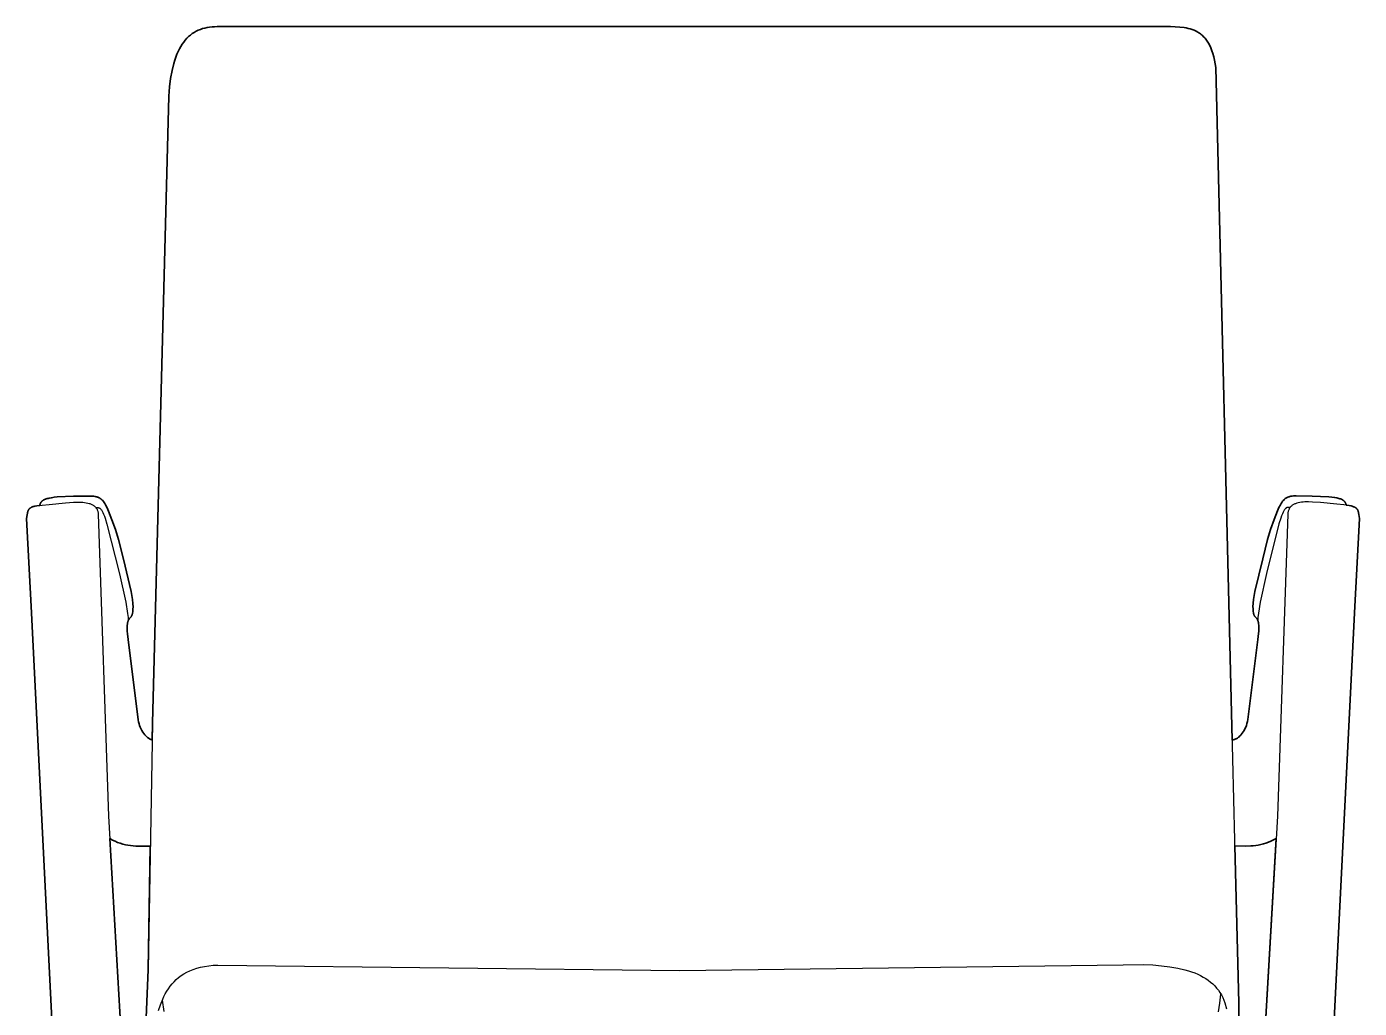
# Model space of a CAD drawing. Header units: millimetres. Extents: x 0 to 1824, y -1116 to 893.
# Drawn here: x 106 to 712, y 446 to 893 of the extents above; entities that cross this region are included whole.
import ezdxf

# ---------------------------------------------------------------- set-up
doc = ezdxf.new("R2010")
doc.units = ezdxf.units.MM
doc.layers.add('Blocks', color=7, linetype='Continuous')
doc.layers.add('Blocks$Inner', color=7, linetype='Continuous', lineweight=25, true_color=0x007f00)
doc.layers.add('Blocks$Outline', color=7, linetype='Continuous', lineweight=35, true_color=0xff3f3f)

# ---------------------------------------------------------------- blocks, each defined once
blk = doc.blocks.new('Oxford Low Office Chair Front')
at = {"layer": 'Blocks$Inner'}
for p, q in [((111.88, 674.87), (111.96, 675.15)), ((705.79, 674.96), (705.71, 675.24)), ((654.74, 568.36), (653.97, 568.19)), ((655.15, 520.01), (660.11, 519.96))]:
    blk.add_line(p, q, dxfattribs=at)
for points in [[(657.12, 418.61), (656.9, 448.67), (646.47, 873.92), (646.2, 875.67), (645.89, 877.31), (645.53, 878.84), (645.13, 880.26), (644.69, 881.58), (644.21, 882.81), (643.7, 883.94), (643.14, 884.97), (642.55, 885.92), (642.24, 886.37), (641.92, 886.79), (641.59, 887.19), (641.26, 887.58), (640.91, 887.94), (640.56, 888.29), (640.2, 888.62), (639.84, 888.93), (639.46, 889.22), (639.08, 889.5), (638.69, 889.76), (638.29, 890.01), (637.47, 890.46), (636.63, 890.85), (635.76, 891.19), (634.87, 891.47), (633.95, 891.72), (633.01, 891.92), (632.05, 892.08), (630.06, 892.32), (628.01, 892.44), (625.89, 892.5), (621.5, 892.5), (192.55, 892.5), (191.37, 892.48), (190.23, 892.4), (189.11, 892.28), (188.02, 892.1), (186.97, 891.88), (185.94, 891.59), (184.94, 891.25), (183.97, 890.86), (183.04, 890.4), (182.13, 889.89), (181.26, 889.32), (180.41, 888.68), (179.6, 887.98), (178.82, 887.21), (178.07, 886.38), (177.36, 885.48), (176.68, 884.52), (176.03, 883.48), (175.41, 882.37), (174.83, 881.19), (174.28, 879.94), (173.77, 878.61), (173.29, 877.2), (172.84, 875.72), (172.06, 872.52), (171.41, 868.99), (170.91, 865.12), (170.56, 860.9), (163.1, 575.8), (161.24, 463.91), (159.49, 423.76)], [(111.96, 675.15), (112.05, 675.41), (112.15, 675.65), (112.26, 675.88), (112.39, 676.11), (112.46, 676.21), (112.54, 676.32), (112.55, 676.34), (112.57, 676.37), (112.61, 676.42), (112.7, 676.52), (112.79, 676.62), (112.88, 676.71), (112.98, 676.81), (113.08, 676.9), (113.2, 676.99), (113.31, 677.07), (113.43, 677.16), (113.56, 677.24), (113.84, 677.39), (114.14, 677.54), (114.48, 677.68), (114.84, 677.81), (115.24, 677.94), (115.67, 678.05), (116.14, 678.16), (117.19, 678.36), (118.4, 678.53), (119.78, 678.67), (127.33, 679.01), (134.66, 679.12), (135.97, 679.05), (136.56, 678.98), (137.11, 678.88), (137.63, 678.77), (137.88, 678.7), (138.12, 678.62), (138.35, 678.54), (138.57, 678.45), (138.79, 678.35), (139, 678.24), (139.21, 678.12), (139.41, 677.99), (139.61, 677.86), (139.8, 677.71), (139.99, 677.55), (140.17, 677.39), (140.35, 677.21), (140.53, 677.02), (140.7, 676.82), (140.87, 676.61), (141.21, 676.15), (141.54, 675.64), (141.86, 675.07), (142.52, 673.78), (143.2, 672.24), (144.72, 668.36), (146.29, 663.85), (147.65, 659.31), (149.91, 650.42), (153.42, 635.64), (153.79, 633.82), (154.06, 632.01), (154.23, 630.25), (154.3, 628.6), (154.29, 627.84), (154.25, 627.13), (154.19, 626.47), (154.1, 625.87), (154.04, 625.6), (153.97, 625.34), (153.9, 625.11), (153.82, 624.89), (153.77, 624.79), (153.73, 624.7), (153.68, 624.61), (153.63, 624.52), (153.58, 624.45), (153.53, 624.37), (153.47, 624.31), (153.42, 624.25), (152.95, 623.77), (152.84, 623.64), (152.73, 623.5), (152.63, 623.36), (152.52, 623.21), (152.42, 623.05), (152.33, 622.88), (152.23, 622.7), (152.15, 622.5), (152.07, 622.29), (151.99, 622.06), (151.92, 621.81), (151.86, 621.55), (151.81, 621.27), (151.76, 620.96), (151.69, 620.29), (151.66, 619.51), (151.67, 618.63), (151.72, 617.64), (151.82, 616.51), (152.17, 613.84), (156.64, 577.41), (156.81, 576.49), (157.03, 575.61), (157.3, 574.76), (157.61, 573.96), (157.96, 573.19), (158.35, 572.46), (158.76, 571.78), (159.2, 571.15), (159.66, 570.57), (160.14, 570.05), (160.38, 569.81), (160.62, 569.59), (160.87, 569.38), (161.12, 569.18), (161.37, 569.01), (161.62, 568.85), (161.87, 568.7), (162.11, 568.57), (162.36, 568.46), (162.6, 568.37), (162.72, 568.33), (162.78, 568.31), (162.84, 568.3), (162.96, 568.27), (163.08, 568.24)], [(705.71, 675.24), (705.62, 675.5), (705.52, 675.74), (705.47, 675.86), (705.41, 675.97), (705.35, 676.09), (705.28, 676.2), (705.25, 676.25), (705.21, 676.3), (705.14, 676.41), (705.13, 676.41), (705.13, 676.42), (705.13, 676.42), (705.13, 676.42), (705.12, 676.43), (705.12, 676.43), (705.12, 676.43), (705.12, 676.44), (705.11, 676.44), (705.11, 676.44), (705.11, 676.44), (705.11, 676.45), (705.1, 676.45), (705.1, 676.45), (705.1, 676.46), (705.1, 676.46), (705.09, 676.46), (705.09, 676.47), (705.09, 676.47), (705.09, 676.47), (705.09, 676.48), (705.08, 676.48), (705.08, 676.48), (705.08, 676.49), (705.07, 676.49), (705.07, 676.49), (705.07, 676.5), (705.07, 676.5), (705.06, 676.5), (705.06, 676.51), (705.06, 676.51), (705.06, 676.51), (705.02, 676.56), (705.01, 676.57), (705.01, 676.57), (705.01, 676.57), (705, 676.57), (705, 676.58), (705, 676.58), (705, 676.58), (704.99, 676.59), (704.99, 676.59), (704.99, 676.59), (704.99, 676.6), (704.98, 676.6), (704.98, 676.6), (704.98, 676.61), (704.98, 676.61), (704.97, 676.61), (704.93, 676.66), (704.93, 676.66), (704.92, 676.67), (704.92, 676.67), (704.92, 676.67), (704.92, 676.68), (704.91, 676.68), (704.91, 676.68), (704.91, 676.69), (704.9, 676.69), (704.9, 676.69), (704.9, 676.69), (704.9, 676.7), (704.89, 676.7), (704.89, 676.7), (704.89, 676.71), (704.88, 676.71), (704.84, 676.76), (704.79, 676.81), (704.69, 676.9), (704.69, 676.9), (704.68, 676.9), (704.68, 676.91), (704.68, 676.91), (704.68, 676.91), (704.67, 676.92), (704.67, 676.92), (704.67, 676.92), (704.65, 676.93), (704.65, 676.94), (704.65, 676.94), (704.64, 676.94), (704.64, 676.94), (704.59, 676.99), (704.53, 677.03), (704.48, 677.08), (704.42, 677.12), (704.36, 677.16), (704.24, 677.25), (704.17, 677.29), (704.17, 677.29), (704.17, 677.29), (704.16, 677.3), (704.16, 677.3), (704.15, 677.3), (704.15, 677.3), (704.15, 677.31), (704.14, 677.31), (704.13, 677.32), (704.12, 677.32), (704.12, 677.32), (704.11, 677.33), (704.11, 677.33), (704.04, 677.37), (703.97, 677.41), (703.9, 677.45), (703.83, 677.49), (703.68, 677.56), (703.53, 677.63), (703.19, 677.77), (702.83, 677.91), (702.43, 678.03), (701.53, 678.25), (700.48, 678.45), (699.27, 678.62), (697.89, 678.76), (690.34, 679.1), (683.01, 679.22), (681.71, 679.14), (681.11, 679.07), (680.56, 678.98), (680.04, 678.86), (679.8, 678.79), (679.56, 678.71), (679.32, 678.63), (679.1, 678.54), (678.88, 678.44), (678.67, 678.33), (678.46, 678.21), (678.26, 678.08), (678.06, 677.95), (677.87, 677.8), (677.68, 677.65), (677.5, 677.48), (677.32, 677.3), (677.15, 677.11), (676.8, 676.7), (676.47, 676.24), (676.14, 675.73), (675.81, 675.17), (675.15, 673.87), (674.47, 672.33), (672.95, 668.45), (671.39, 663.94), (670.02, 659.4), (667.77, 650.51), (664.26, 635.74), (663.89, 633.92), (663.61, 632.1), (663.44, 630.34), (663.37, 628.7), (663.38, 627.93), (663.42, 627.22), (663.48, 626.56), (663.58, 625.96), (663.63, 625.69), (663.7, 625.44), (663.77, 625.2), (663.81, 625.09), (663.85, 624.99), (663.9, 624.88), (663.94, 624.79), (663.99, 624.7), (664.04, 624.62), (664.07, 624.58), (664.09, 624.54), (664.14, 624.47), (664.2, 624.4), (664.26, 624.34), (664.72, 623.86), (664.83, 623.73), (664.94, 623.6), (665.05, 623.45), (665.15, 623.3), (665.25, 623.14), (665.35, 622.97), (665.44, 622.79), (665.44, 622.77), (665.44, 622.77), (665.45, 622.77), (665.45, 622.77), (665.45, 622.76), (665.45, 622.76), (665.45, 622.76), (665.45, 622.75), (665.45, 622.75), (665.45, 622.75), (665.46, 622.74), (665.46, 622.74), (665.46, 622.74), (665.48, 622.69), (665.52, 622.59), (665.6, 622.38), (665.68, 622.15), (665.75, 621.9), (665.81, 621.64), (665.86, 621.36), (665.91, 621.05), (665.98, 620.38), (666.01, 619.61), (666, 618.73), (665.95, 617.73), (665.85, 616.6), (665.5, 613.93), (661.03, 577.5), (660.86, 576.59), (660.64, 575.7), (660.37, 574.86), (660.06, 574.05), (659.72, 573.28), (659.33, 572.55), (658.92, 571.88), (658.49, 571.25), (658.03, 570.67), (657.79, 570.4), (657.55, 570.15), (657.31, 569.91), (657.07, 569.68), (656.82, 569.48), (656.58, 569.28), (656.33, 569.1), (656.08, 568.94), (655.83, 568.8), (655.59, 568.67), (655.34, 568.56), (655.1, 568.47), (654.98, 568.43), (654.92, 568.41), (654.86, 568.39), (654.74, 568.36)], [(118.14, 425.75), (108.2, 625.98), (105.96, 668.85), (106.15, 670.59), (106.28, 671.31), (106.35, 671.64), (106.43, 671.95), (106.53, 672.23), (106.59, 672.37), (106.64, 672.5), (106.7, 672.63), (106.77, 672.75), (106.84, 672.87), (106.91, 672.98), (106.99, 673.09), (107.08, 673.19), (107.17, 673.3), (107.26, 673.39), (107.36, 673.49), (107.47, 673.58), (107.58, 673.66), (107.7, 673.75), (107.83, 673.82), (107.96, 673.9), (108.1, 673.98), (108.24, 674.05), (108.56, 674.18), (108.91, 674.3), (109.29, 674.41), (109.7, 674.52), (110.64, 674.71), (113.02, 675.02), (116.15, 675.29), (123.55, 676.03), (127.24, 676.3), (129, 676.35), (130.68, 676.32), (131.48, 676.26), (132.26, 676.18), (133, 676.07), (133.7, 675.93), (134.37, 675.75), (134.69, 675.64), (135, 675.53), (135.3, 675.41), (135.59, 675.28), (135.87, 675.13), (136.13, 674.98), (136.39, 674.82), (136.63, 674.64), (136.85, 674.45), (137.07, 674.25), (137.17, 674.15), (137.27, 674.04), (137.46, 673.82), (137.55, 673.7), (137.63, 673.58), (137.71, 673.46), (137.79, 673.33), (137.94, 673.07), (138.07, 672.79), (138.18, 672.5), (138.28, 672.2), (138.36, 671.88), (138.43, 671.55), (138.48, 671.2), (138.51, 670.83), (143.23, 533.55), (149.19, 428.85)], [(137.48, 673.79), (137.74, 673.83), (138, 673.87), (138, 673.87), (138.01, 673.87), (138.01, 673.87), (138.01, 673.87), (138.01, 673.87), (138.01, 673.87), (138.02, 673.87), (138.02, 673.87), (138.02, 673.87), (138.02, 673.87), (138.02, 673.87), (138.03, 673.87), (138.03, 673.87), (138.03, 673.87), (138.03, 673.87), (138.03, 673.87), (138.04, 673.87), (138.04, 673.87), (138.04, 673.87), (138.04, 673.87), (138.04, 673.87), (138.05, 673.87), (138.05, 673.87), (138.05, 673.87), (138.05, 673.87), (138.05, 673.87), (138.06, 673.87), (138.06, 673.87), (138.06, 673.87), (138.06, 673.87), (138.06, 673.87), (138.07, 673.87), (138.07, 673.87), (138.07, 673.87), (138.07, 673.87), (138.08, 673.87), (138.08, 673.87), (138.08, 673.87), (138.08, 673.87), (138.08, 673.87), (138.09, 673.87), (138.09, 673.87), (138.09, 673.87), (138.09, 673.87), (138.09, 673.87), (138.1, 673.87), (138.1, 673.87), (138.1, 673.87), (138.1, 673.87), (138.1, 673.87), (138.11, 673.87), (138.11, 673.87), (138.11, 673.88), (138.11, 673.88), (138.11, 673.88), (138.12, 673.88), (138.12, 673.88), (138.12, 673.88), (138.12, 673.88), (138.12, 673.88), (138.13, 673.88), (138.13, 673.88), (138.13, 673.88), (138.13, 673.88), (138.17, 673.88), (138.17, 673.88), (138.17, 673.88), (138.17, 673.88), (138.17, 673.88), (138.18, 673.88), (138.18, 673.88), (138.18, 673.88), (138.18, 673.88), (138.18, 673.88), (138.19, 673.88), (138.19, 673.88), (138.19, 673.88), (138.19, 673.88), (138.19, 673.88), (138.2, 673.88), (138.2, 673.88), (138.21, 673.88), (138.21, 673.88), (138.21, 673.88), (138.21, 673.88), (138.22, 673.88), (138.22, 673.88), (138.22, 673.88), (138.22, 673.88), (138.22, 673.88), (138.22, 673.88), (138.23, 673.88), (138.23, 673.88), (138.23, 673.88), (138.24, 673.88), (138.24, 673.88), (138.24, 673.88), (138.25, 673.88), (138.25, 673.88), (138.25, 673.88), (138.25, 673.88), (138.25, 673.88), (138.26, 673.88), (138.26, 673.88), (138.26, 673.88), (138.26, 673.88), (138.26, 673.88), (138.27, 673.88), (138.27, 673.88), (138.27, 673.88), (138.27, 673.88), (138.27, 673.88), (138.28, 673.88), (138.28, 673.88), (138.28, 673.88), (138.28, 673.88), (138.29, 673.88), (138.29, 673.88), (138.29, 673.88), (138.29, 673.88), (138.29, 673.88), (138.3, 673.88), (138.3, 673.88), (138.3, 673.88), (138.3, 673.88), (138.3, 673.88), (138.31, 673.88), (138.31, 673.88), (138.31, 673.88), (138.31, 673.88), (138.31, 673.88), (138.32, 673.88), (138.32, 673.88), (138.32, 673.88), (138.32, 673.88), (138.32, 673.88), (138.33, 673.88), (138.33, 673.88), (138.33, 673.87), (138.33, 673.87), (138.34, 673.87), (138.34, 673.87), (138.34, 673.87), (138.34, 673.87), (138.34, 673.87), (138.35, 673.87), (138.35, 673.87), (138.35, 673.87), (138.35, 673.87), (138.35, 673.87), (138.36, 673.87), (138.36, 673.87), (138.36, 673.87), (138.36, 673.87), (138.36, 673.87), (138.37, 673.87), (138.37, 673.87), (138.37, 673.87), (138.37, 673.87), (138.37, 673.87), (138.38, 673.87), (138.38, 673.87), (138.38, 673.87), (138.38, 673.87), (138.38, 673.87), (138.39, 673.87), (138.39, 673.87), (138.39, 673.87), (138.39, 673.87), (138.4, 673.87), (138.4, 673.87), (138.4, 673.87), (138.4, 673.87), (138.4, 673.87), (138.41, 673.87), (138.41, 673.87), (138.41, 673.87), (138.41, 673.87), (138.41, 673.87), (138.42, 673.87), (138.42, 673.87), (138.42, 673.87), (138.42, 673.87), (138.42, 673.87), (138.43, 673.87), (138.43, 673.87), (138.43, 673.87), (138.46, 673.86), (138.47, 673.86), (138.47, 673.86), (138.47, 673.86), (138.47, 673.86), (138.47, 673.86), (138.48, 673.86), (138.48, 673.86), (138.48, 673.86), (138.48, 673.86), (138.48, 673.86), (138.49, 673.86), (138.49, 673.86), (138.49, 673.86), (138.49, 673.86), (138.5, 673.86), (138.5, 673.86), (138.5, 673.86), (138.5, 673.86), (138.5, 673.86), (138.51, 673.85), (138.51, 673.85), (138.51, 673.85), (138.51, 673.85), (138.52, 673.85), (138.52, 673.85), (138.52, 673.85), (138.52, 673.85), (138.52, 673.85), (138.53, 673.85), (138.53, 673.85), (138.53, 673.85), (138.57, 673.85), (138.57, 673.85), (138.57, 673.84), (138.57, 673.84), (138.57, 673.84), (138.58, 673.84), (138.58, 673.84), (138.58, 673.84), (138.58, 673.84), (138.58, 673.84), (138.59, 673.84), (138.59, 673.84), (138.59, 673.84), (138.59, 673.84), (138.59, 673.84), (138.6, 673.84), (138.6, 673.84), (138.63, 673.83), (138.63, 673.83), (138.64, 673.83), (138.64, 673.83), (138.64, 673.83), (138.64, 673.83), (138.65, 673.83), (138.65, 673.83), (138.65, 673.83), (138.66, 673.82), (138.67, 673.82), (138.67, 673.82), (138.67, 673.82), (138.67, 673.82), (138.68, 673.82), (138.68, 673.82), (138.68, 673.82), (138.68, 673.82), (138.68, 673.82), (138.69, 673.82), (138.69, 673.82), (138.69, 673.81), (138.69, 673.81), (138.69, 673.81), (138.7, 673.81), (138.7, 673.81), (138.7, 673.81), (138.71, 673.81), (138.71, 673.81), (138.71, 673.81), (138.72, 673.81), (138.72, 673.81), (138.72, 673.81), (138.72, 673.81), (138.72, 673.81), (138.73, 673.8), (138.73, 673.8), (138.73, 673.8), (138.73, 673.8), (138.74, 673.8), (138.74, 673.8), (138.74, 673.8), (138.74, 673.8), (138.74, 673.8), (138.75, 673.8), (138.75, 673.8), (138.75, 673.8), (138.75, 673.8), (138.75, 673.8), (138.76, 673.79), (138.76, 673.79), (138.76, 673.79), (138.76, 673.79), (138.76, 673.79), (138.77, 673.79), (138.77, 673.79), (138.8, 673.78), (138.84, 673.76), (138.84, 673.76), (138.84, 673.76), (138.84, 673.76), (138.85, 673.76), (138.85, 673.76), (138.85, 673.76), (138.85, 673.76), (138.86, 673.76), (138.86, 673.76), (138.86, 673.76), (138.86, 673.76), (138.86, 673.75), (138.87, 673.75), (138.87, 673.75), (138.87, 673.75), (138.87, 673.75), (138.91, 673.74), (138.91, 673.73), (138.91, 673.73), (138.91, 673.73), (138.92, 673.73), (138.92, 673.73), (138.92, 673.73), (138.92, 673.73), (138.92, 673.73), (138.93, 673.73), (138.93, 673.73), (138.93, 673.72), (138.93, 673.72), (138.94, 673.72), (138.94, 673.72), (138.94, 673.72), (138.94, 673.72), (138.98, 673.7), (139.01, 673.68), (139.01, 673.68), (139.02, 673.68), (139.02, 673.68), (139.02, 673.68), (139.02, 673.68), (139.02, 673.68), (139.03, 673.68), (139.03, 673.67), (139.03, 673.67), (139.03, 673.67), (139.04, 673.67), (139.04, 673.67), (139.04, 673.67), (139.04, 673.67), (139.04, 673.67), (139.05, 673.67), (139.05, 673.66), (139.05, 673.66), (139.05, 673.66), (139.06, 673.66), (139.06, 673.66), (139.06, 673.66), (139.06, 673.66), (139.06, 673.66), (139.07, 673.65), (139.07, 673.65), (139.07, 673.65), (139.07, 673.65), (139.08, 673.65), (139.08, 673.65), (139.08, 673.65), (139.08, 673.64), (139.12, 673.62), (139.15, 673.6), (139.22, 673.55), (139.37, 673.44), (139.4, 673.41), (139.41, 673.41), (139.41, 673.4), (139.41, 673.4), (139.41, 673.4), (139.42, 673.4), (139.42, 673.4), (139.42, 673.39), (139.42, 673.39), (139.42, 673.39), (139.43, 673.39), (139.43, 673.39), (139.43, 673.38), (139.43, 673.38), (139.44, 673.38), (139.44, 673.38), (139.44, 673.38), (139.48, 673.34), (139.48, 673.34), (139.48, 673.34), (139.48, 673.33), (139.49, 673.33), (139.49, 673.33), (139.49, 673.33), (139.49, 673.33), (139.5, 673.32), (139.5, 673.32), (139.5, 673.32), (139.5, 673.32), (139.5, 673.31), (139.51, 673.31), (139.51, 673.31), (139.51, 673.31), (139.51, 673.31), (139.55, 673.27), (139.55, 673.27), (139.56, 673.26), (139.56, 673.26), (139.56, 673.26), (139.56, 673.26), (139.56, 673.25), (139.57, 673.25), (139.57, 673.25), (139.57, 673.25), (139.57, 673.25), (139.58, 673.24), (139.58, 673.24), (139.58, 673.24), (139.58, 673.24), (139.59, 673.23), (139.59, 673.23), (139.63, 673.19), (139.66, 673.15), (139.74, 673.06), (139.81, 672.97), (139.97, 672.76), (140.12, 672.53), (140.28, 672.27), (140.45, 671.98), (140.61, 671.66), (140.95, 670.91), (141.31, 670.02), (141.68, 668.98), (142.48, 666.37), (148.21, 643.78), (151, 630.8), (151.84, 625.75), (152.05, 623.82), (152.1, 623.02), (152.1, 622.36)], [(699.54, 425.84), (709.47, 626.07), (711.71, 668.94), (711.52, 670.68), (711.39, 671.41), (711.32, 671.73), (711.24, 672.04), (711.14, 672.33), (711.09, 672.46), (711.06, 672.53), (711.03, 672.59), (711, 672.66), (710.97, 672.72), (710.97, 672.72), (710.96, 672.73), (710.96, 672.73), (710.96, 672.74), (710.96, 672.74), (710.96, 672.74), (710.95, 672.75), (710.95, 672.75), (710.95, 672.75), (710.95, 672.76), (710.95, 672.76), (710.94, 672.77), (710.94, 672.77), (710.94, 672.77), (710.94, 672.78), (710.94, 672.78), (710.9, 672.84), (710.83, 672.96), (710.8, 673.02), (710.79, 673.02), (710.79, 673.02), (710.79, 673.03), (710.79, 673.03), (710.78, 673.03), (710.78, 673.04), (710.78, 673.04), (710.78, 673.04), (710.77, 673.06), (710.76, 673.07), (710.75, 673.09), (710.75, 673.09), (710.74, 673.09), (710.74, 673.1), (710.74, 673.1), (710.74, 673.1), (710.73, 673.11), (710.73, 673.11), (710.73, 673.11), (710.73, 673.12), (710.72, 673.12), (710.72, 673.12), (710.72, 673.13), (710.68, 673.18), (710.64, 673.23), (710.64, 673.24), (710.63, 673.24), (710.63, 673.25), (710.63, 673.25), (710.62, 673.25), (710.62, 673.25), (710.62, 673.26), (710.62, 673.26), (710.61, 673.26), (710.61, 673.27), (710.61, 673.27), (710.61, 673.27), (710.6, 673.28), (710.6, 673.28), (710.6, 673.28), (710.6, 673.29), (710.55, 673.34), (710.51, 673.39), (710.46, 673.44), (710.41, 673.49), (710.31, 673.58), (710.26, 673.62), (710.2, 673.67), (710.15, 673.71), (710.09, 673.75), (710.09, 673.76), (710.08, 673.76), (710.08, 673.76), (710.08, 673.77), (710.07, 673.77), (710.07, 673.77), (710.07, 673.77), (710.06, 673.78), (710.06, 673.78), (710.05, 673.78), (710.05, 673.78), (710.05, 673.79), (710.04, 673.79), (710.04, 673.79), (710.04, 673.79), (710.03, 673.8), (709.97, 673.84), (709.85, 673.92), (709.71, 673.99), (709.57, 674.07), (709.43, 674.14), (709.27, 674.21), (709.11, 674.27), (708.77, 674.39), (708.39, 674.51), (707.97, 674.61), (707.03, 674.8), (704.65, 675.11), (701.52, 675.39), (694.12, 676.12), (690.43, 676.39), (688.67, 676.44), (686.99, 676.41), (686.19, 676.35), (685.42, 676.27), (684.67, 676.16), (683.97, 676.02), (683.3, 675.84), (682.98, 675.74), (682.67, 675.62), (682.37, 675.5), (682.08, 675.37), (681.81, 675.23), (681.54, 675.07), (681.29, 674.91), (681.05, 674.73), (680.82, 674.54), (680.6, 674.35), (680.4, 674.13), (680.21, 673.91), (680.12, 673.79), (680.04, 673.67), (679.88, 673.42), (679.74, 673.16), (679.61, 672.89), (679.49, 672.59), (679.39, 672.29), (679.31, 671.97), (679.24, 671.64), (679.2, 671.29), (679.16, 670.93), (674.44, 533.64), (668.48, 428.94)], [(680.19, 673.88), (679.93, 673.92), (679.8, 673.94), (679.67, 673.96), (679.54, 673.97), (679.47, 673.97), (679.47, 673.97), (679.47, 673.97), (679.47, 673.97), (679.47, 673.97), (679.46, 673.97), (679.46, 673.97), (679.46, 673.97), (679.46, 673.97), (679.45, 673.97), (679.45, 673.97), (679.45, 673.97), (679.45, 673.97), (679.45, 673.97), (679.44, 673.97), (679.44, 673.97), (679.44, 673.97), (679.44, 673.97), (679.44, 673.97), (679.43, 673.97), (679.43, 673.97), (679.43, 673.97), (679.43, 673.97), (679.43, 673.97), (679.42, 673.97), (679.42, 673.97), (679.42, 673.97), (679.42, 673.97), (679.42, 673.97), (679.41, 673.97), (679.41, 673.97), (679.41, 673.97), (679.41, 673.97), (679.41, 673.97), (679.4, 673.97), (679.4, 673.97), (679.4, 673.97), (679.4, 673.97), (679.4, 673.97), (679.39, 673.97), (679.39, 673.97), (679.39, 673.97), (679.39, 673.97), (679.38, 673.97), (679.38, 673.97), (679.38, 673.97), (679.38, 673.97), (679.38, 673.97), (679.37, 673.97), (679.34, 673.97), (679.31, 673.96), (679.31, 673.96), (679.3, 673.96), (679.3, 673.96), (679.3, 673.96), (679.3, 673.96), (679.3, 673.96), (679.29, 673.96), (679.29, 673.96), (679.29, 673.96), (679.29, 673.96), (679.28, 673.96), (679.28, 673.96), (679.28, 673.96), (679.28, 673.96), (679.28, 673.96), (679.27, 673.96), (679.27, 673.96), (679.27, 673.96), (679.27, 673.96), (679.27, 673.96), (679.26, 673.96), (679.26, 673.96), (679.26, 673.96), (679.26, 673.96), (679.26, 673.96), (679.25, 673.96), (679.25, 673.96), (679.25, 673.96), (679.25, 673.96), (679.24, 673.96), (679.24, 673.96), (679.24, 673.96), (679.21, 673.95), (679.21, 673.95), (679.2, 673.95), (679.2, 673.95), (679.2, 673.95), (679.2, 673.95), (679.2, 673.95), (679.19, 673.95), (679.19, 673.95), (679.19, 673.95), (679.19, 673.95), (679.18, 673.95), (679.18, 673.95), (679.18, 673.95), (679.18, 673.95), (679.18, 673.95), (679.17, 673.95), (679.17, 673.95), (679.17, 673.95), (679.17, 673.95), (679.17, 673.95), (679.16, 673.95), (679.16, 673.95), (679.16, 673.95), (679.16, 673.95), (679.16, 673.95), (679.15, 673.95), (679.15, 673.95), (679.15, 673.94), (679.15, 673.94), (679.14, 673.94), (679.14, 673.94), (679.14, 673.94), (679.14, 673.94), (679.14, 673.94), (679.13, 673.94), (679.13, 673.94), (679.13, 673.94), (679.13, 673.94), (679.13, 673.94), (679.12, 673.94), (679.12, 673.94), (679.12, 673.94), (679.12, 673.94), (679.11, 673.94), (679.11, 673.94), (679.11, 673.94), (679.11, 673.94), (679.11, 673.94), (679.07, 673.93), (679.07, 673.93), (679.07, 673.93), (679.07, 673.93), (679.06, 673.93), (679.06, 673.93), (679.06, 673.93), (679.06, 673.93), (679.06, 673.93), (679.05, 673.93), (679.05, 673.93), (679.05, 673.93), (679.05, 673.92), (679.04, 673.92), (679.04, 673.92), (679.04, 673.92), (679.04, 673.92), (679, 673.91), (678.97, 673.9), (678.97, 673.9), (678.97, 673.9), (678.96, 673.9), (678.96, 673.9), (678.96, 673.9), (678.96, 673.9), (678.96, 673.9), (678.95, 673.9), (678.95, 673.9), (678.95, 673.9), (678.95, 673.9), (678.95, 673.9), (678.94, 673.9), (678.94, 673.9), (678.94, 673.89), (678.94, 673.89), (678.87, 673.87), (678.87, 673.87), (678.86, 673.87), (678.86, 673.87), (678.86, 673.87), (678.86, 673.87), (678.86, 673.87), (678.85, 673.86), (678.85, 673.86), (678.85, 673.86), (678.85, 673.86), (678.84, 673.86), (678.84, 673.86), (678.84, 673.86), (678.84, 673.86), (678.84, 673.86), (678.83, 673.86), (678.8, 673.84), (678.76, 673.83), (678.76, 673.83), (678.76, 673.83), (678.76, 673.82), (678.76, 673.82), (678.75, 673.82), (678.75, 673.82), (678.75, 673.82), (678.75, 673.82), (678.73, 673.81), (678.73, 673.81), (678.73, 673.81), (678.72, 673.81), (678.72, 673.81), (678.72, 673.81), (678.72, 673.81), (678.71, 673.8), (678.71, 673.8), (678.71, 673.8), (678.71, 673.8), (678.71, 673.8), (678.7, 673.8), (678.7, 673.8), (678.7, 673.8), (678.7, 673.8), (678.7, 673.79), (678.69, 673.79), (678.69, 673.79), (678.69, 673.79), (678.69, 673.79), (678.68, 673.79), (678.68, 673.79), (678.68, 673.79), (678.68, 673.79), (678.68, 673.78), (678.67, 673.78), (678.67, 673.78), (678.67, 673.78), (678.67, 673.78), (678.66, 673.78), (678.66, 673.78), (678.66, 673.78), (678.63, 673.76), (678.62, 673.76), (678.62, 673.75), (678.62, 673.75), (678.62, 673.75), (678.61, 673.75), (678.61, 673.75), (678.61, 673.75), (678.61, 673.75), (678.61, 673.75), (678.6, 673.74), (678.6, 673.74), (678.6, 673.74), (678.6, 673.74), (678.59, 673.74), (678.59, 673.74), (678.59, 673.74), (678.55, 673.72), (678.55, 673.71), (678.55, 673.71), (678.55, 673.71), (678.55, 673.71), (678.54, 673.71), (678.54, 673.71), (678.54, 673.71), (678.54, 673.7), (678.52, 673.69), (678.48, 673.67), (678.45, 673.64), (678.41, 673.62), (678.39, 673.6), (678.38, 673.59), (678.3, 673.53), (678.3, 673.53), (678.3, 673.53), (678.3, 673.53), (678.29, 673.52), (678.29, 673.52), (678.29, 673.52), (678.29, 673.52), (678.29, 673.52), (678.28, 673.51), (678.28, 673.51), (678.28, 673.51), (678.28, 673.51), (678.27, 673.51), (678.27, 673.5), (678.27, 673.5), (678.27, 673.5), (678.23, 673.47), (678.16, 673.4), (678.08, 673.32), (678.01, 673.24), (677.86, 673.06), (677.7, 672.86), (677.55, 672.62), (677.39, 672.36), (677.23, 672.07), (677.06, 671.75), (676.72, 671), (676.36, 670.12), (675.99, 669.07), (675.19, 666.46), (669.46, 643.87), (666.67, 630.9), (665.83, 625.84), (665.62, 623.91), (665.57, 623.12), (665.57, 622.77), (665.57, 622.45)], [(162.59, 519.92), (157.89, 519.87), (155.55, 519.96), (153.2, 520.18), (152.02, 520.36), (150.85, 520.59), (149.67, 520.88), (148.5, 521.22), (147.32, 521.64), (146.15, 522.13), (144.97, 522.7), (143.79, 523.36)], [(660.11, 519.96), (662.37, 520.05), (663.5, 520.14), (664.64, 520.27), (665.78, 520.45), (666.92, 520.68), (668.07, 520.97), (669.22, 521.32), (670.38, 521.73), (671.54, 522.23), (672.71, 522.8), (673.88, 523.45)], [(165.91, 445.19), (166.78, 447.8), (167.79, 450.34), (168.37, 451.58), (168.99, 452.79), (169.67, 453.97), (170.4, 455.11), (171.2, 456.22), (172.05, 457.29), (172.98, 458.31), (173.98, 459.28), (175.05, 460.2), (176.2, 461.07), (177.44, 461.87), (178.76, 462.62), (180.17, 463.3), (181.68, 463.9), (183.29, 464.44), (184.99, 464.9), (186.81, 465.28), (188.73, 465.57), (190.77, 465.78), (192.92, 465.89), (402.86, 463.42), (604.35, 466), (613.57, 466.08), (617.83, 465.91), (621.85, 465.6), (625.62, 465.14), (629.15, 464.53), (632.44, 463.76), (633.99, 463.31), (635.47, 462.82), (636.9, 462.29), (638.26, 461.71), (639.56, 461.09), (640.79, 460.43), (641.96, 459.72), (643.07, 458.96), (644.11, 458.16), (645.09, 457.3), (646.01, 456.4), (646.85, 455.45), (647.64, 454.45), (648.36, 453.4), (649.01, 452.3), (649.59, 451.14), (650.11, 449.93), (650.56, 448.67), (651.34, 446.05)], [(167.62, 449.92), (168.33, 444.82)], [(647.7, 444.66), (648.35, 448.59), (648.79, 452.66)]]:
    blk.add_lwpolyline(points, dxfattribs=at)
at = {"layer": 'Blocks$Outline'}
for points in [[(162.98, 568.26), (163.1, 575.8), (170.56, 860.9), (170.91, 865.12), (171.41, 868.99), (172.06, 872.52), (172.84, 875.72), (173.29, 877.2), (173.77, 878.61), (174.28, 879.94), (174.83, 881.19), (175.41, 882.37), (176.03, 883.48), (176.68, 884.52), (177.36, 885.48), (178.07, 886.38), (178.82, 887.21), (179.6, 887.98), (180.41, 888.68), (181.26, 889.32), (182.13, 889.89), (183.04, 890.4), (183.97, 890.86), (184.94, 891.25), (185.94, 891.59), (186.97, 891.88), (188.02, 892.1), (189.11, 892.28), (190.23, 892.4), (191.37, 892.48), (192.55, 892.5), (621.5, 892.5), (625.89, 892.5), (628.01, 892.44), (630.06, 892.32), (632.05, 892.08), (633.01, 891.92), (633.95, 891.72), (634.87, 891.47), (635.76, 891.19), (636.63, 890.85), (637.47, 890.46), (638.29, 890.01), (638.69, 889.76), (639.08, 889.5), (639.46, 889.22), (639.84, 888.93), (640.2, 888.62), (640.56, 888.29), (640.91, 887.94), (641.26, 887.58), (641.59, 887.19), (641.92, 886.79), (642.24, 886.37), (642.55, 885.92), (643.14, 884.97), (643.7, 883.94), (644.21, 882.81), (644.69, 881.58), (645.13, 880.26), (645.53, 878.84), (645.89, 877.31), (646.2, 875.67), (646.47, 873.92), (653.97, 568.19)], [(111.88, 674.87), (111.96, 675.15), (112.05, 675.41), (112.15, 675.65), (112.26, 675.88), (112.39, 676.11), (112.46, 676.21), (112.54, 676.32), (112.55, 676.34), (112.57, 676.37), (112.61, 676.42), (112.7, 676.52), (112.79, 676.62), (112.88, 676.71), (112.98, 676.81), (113.08, 676.9), (113.2, 676.99), (113.31, 677.07), (113.43, 677.16), (113.56, 677.24), (113.84, 677.39), (114.14, 677.54), (114.48, 677.68), (114.84, 677.81), (115.24, 677.94), (115.67, 678.05), (116.14, 678.16), (117.19, 678.36), (118.4, 678.53), (119.78, 678.67), (127.33, 679.01), (134.66, 679.12), (135.97, 679.05), (136.56, 678.98), (137.11, 678.88), (137.63, 678.77), (137.88, 678.7), (138.12, 678.62), (138.35, 678.54), (138.57, 678.45), (138.79, 678.35), (139, 678.24), (139.21, 678.12), (139.41, 677.99), (139.61, 677.86), (139.8, 677.71), (139.99, 677.55), (140.17, 677.39), (140.35, 677.21), (140.53, 677.02), (140.7, 676.82), (140.87, 676.61), (141.21, 676.15), (141.54, 675.64), (141.86, 675.07), (142.52, 673.78), (143.2, 672.24), (144.72, 668.36), (146.29, 663.85), (147.65, 659.31), (149.91, 650.42), (153.42, 635.64), (153.79, 633.82), (154.06, 632.01), (154.23, 630.25), (154.3, 628.6), (154.29, 627.84), (154.25, 627.13), (154.19, 626.47), (154.1, 625.87), (154.04, 625.6), (153.97, 625.34), (153.9, 625.11), (153.82, 624.89), (153.77, 624.79), (153.73, 624.7), (153.68, 624.61), (153.63, 624.52), (153.58, 624.45), (153.53, 624.37), (153.47, 624.31), (153.42, 624.25), (152.95, 623.77), (152.84, 623.64), (152.73, 623.5), (152.63, 623.36), (152.52, 623.21), (152.42, 623.05), (152.33, 622.88), (152.23, 622.7), (152.15, 622.5), (152.07, 622.29), (151.99, 622.06), (151.92, 621.81), (151.86, 621.55), (151.81, 621.27), (151.76, 620.96), (151.69, 620.29), (151.66, 619.51), (151.67, 618.63), (151.72, 617.64), (151.82, 616.51), (152.17, 613.84), (156.64, 577.41), (156.81, 576.49), (157.03, 575.61), (157.3, 574.76), (157.61, 573.96), (157.96, 573.19), (158.35, 572.46), (158.76, 571.78), (159.2, 571.15), (159.66, 570.57), (160.14, 570.05), (160.38, 569.81), (160.62, 569.59), (160.87, 569.38), (161.12, 569.18), (161.37, 569.01), (161.62, 568.85), (161.87, 568.7), (162.11, 568.57), (162.36, 568.46), (162.6, 568.37), (162.72, 568.33), (162.78, 568.31), (162.84, 568.3), (162.96, 568.27), (162.98, 568.26)], [(653.97, 568.19), (654.74, 568.36), (654.86, 568.39), (654.92, 568.41), (654.98, 568.43), (655.1, 568.47), (655.34, 568.56), (655.59, 568.67), (655.83, 568.8), (656.08, 568.94), (656.33, 569.1), (656.58, 569.28), (656.82, 569.48), (657.07, 569.68), (657.31, 569.91), (657.55, 570.15), (657.79, 570.4), (658.03, 570.67), (658.49, 571.25), (658.92, 571.88), (659.33, 572.55), (659.72, 573.28), (660.06, 574.05), (660.37, 574.86), (660.64, 575.7), (660.86, 576.59), (661.03, 577.5), (665.5, 613.93), (665.85, 616.6), (665.95, 617.73), (666, 618.73), (666.01, 619.61), (665.98, 620.38), (665.91, 621.05), (665.86, 621.36), (665.81, 621.64), (665.75, 621.9), (665.68, 622.15), (665.6, 622.38), (665.52, 622.59), (665.48, 622.69), (665.46, 622.74), (665.46, 622.74), (665.46, 622.74), (665.45, 622.75), (665.45, 622.75), (665.45, 622.75), (665.45, 622.76), (665.45, 622.76), (665.45, 622.76), (665.45, 622.77), (665.45, 622.77), (665.44, 622.77), (665.44, 622.77), (665.44, 622.79), (665.35, 622.97), (665.25, 623.14), (665.15, 623.3), (665.05, 623.45), (664.94, 623.6), (664.83, 623.73), (664.72, 623.86), (664.26, 624.34), (664.2, 624.4), (664.14, 624.47), (664.09, 624.54), (664.07, 624.58), (664.04, 624.62), (663.99, 624.7), (663.94, 624.79), (663.9, 624.88), (663.85, 624.99), (663.81, 625.09), (663.77, 625.2), (663.7, 625.44), (663.63, 625.69), (663.58, 625.96), (663.48, 626.56), (663.42, 627.22), (663.38, 627.93), (663.37, 628.7), (663.44, 630.34), (663.61, 632.1), (663.89, 633.92), (664.26, 635.74), (667.77, 650.51), (670.02, 659.4), (671.39, 663.94), (672.95, 668.45), (674.47, 672.33), (675.15, 673.87), (675.81, 675.17), (676.14, 675.73), (676.47, 676.24), (676.8, 676.7), (677.15, 677.11), (677.32, 677.3), (677.5, 677.48), (677.68, 677.65), (677.87, 677.8), (678.06, 677.95), (678.26, 678.08), (678.46, 678.21), (678.67, 678.33), (678.88, 678.44), (679.1, 678.54), (679.32, 678.63), (679.56, 678.71), (679.8, 678.79), (680.04, 678.86), (680.56, 678.98), (681.11, 679.07), (681.71, 679.14), (683.01, 679.22), (690.34, 679.1), (697.89, 678.76), (699.27, 678.62), (700.48, 678.45), (701.53, 678.25), (702.43, 678.03), (702.83, 677.91), (703.19, 677.77), (703.53, 677.63), (703.68, 677.56), (703.83, 677.49), (703.9, 677.45), (703.97, 677.41), (704.04, 677.37), (704.11, 677.33), (704.11, 677.33), (704.12, 677.32), (704.12, 677.32), (704.13, 677.32), (704.14, 677.31), (704.15, 677.31), (704.15, 677.3), (704.15, 677.3), (704.16, 677.3), (704.16, 677.3), (704.17, 677.29), (704.17, 677.29), (704.17, 677.29), (704.24, 677.25), (704.36, 677.16), (704.42, 677.12), (704.48, 677.08), (704.53, 677.03), (704.59, 676.99), (704.64, 676.94), (704.64, 676.94), (704.65, 676.94), (704.65, 676.94), (704.65, 676.93), (704.67, 676.92), (704.67, 676.92), (704.67, 676.92), (704.68, 676.91), (704.68, 676.91), (704.68, 676.91), (704.68, 676.9), (704.69, 676.9), (704.69, 676.9), (704.79, 676.81), (704.84, 676.76), (704.88, 676.71), (704.89, 676.71), (704.89, 676.7), (704.89, 676.7), (704.9, 676.7), (704.9, 676.69), (704.9, 676.69), (704.9, 676.69), (704.91, 676.69), (704.91, 676.68), (704.91, 676.68), (704.92, 676.68), (704.92, 676.67), (704.92, 676.67), (704.92, 676.67), (704.93, 676.66), (704.93, 676.66), (704.97, 676.61), (704.98, 676.61), (704.98, 676.61), (704.98, 676.6), (704.98, 676.6), (704.99, 676.6), (704.99, 676.59), (704.99, 676.59), (704.99, 676.59), (705, 676.58), (705, 676.58), (705, 676.58), (705, 676.57), (705.01, 676.57), (705.01, 676.57), (705.01, 676.57), (705.02, 676.56), (705.06, 676.51), (705.06, 676.51), (705.06, 676.51), (705.06, 676.5), (705.07, 676.5), (705.07, 676.5), (705.07, 676.49), (705.07, 676.49), (705.08, 676.49), (705.08, 676.48), (705.08, 676.48), (705.09, 676.48), (705.09, 676.47), (705.09, 676.47), (705.09, 676.47), (705.09, 676.46), (705.1, 676.46), (705.1, 676.46), (705.1, 676.45), (705.1, 676.45), (705.11, 676.45), (705.11, 676.44), (705.11, 676.44), (705.11, 676.44), (705.12, 676.44), (705.12, 676.43), (705.12, 676.43), (705.12, 676.43), (705.13, 676.42), (705.13, 676.42), (705.13, 676.42), (705.13, 676.41), (705.14, 676.41), (705.21, 676.3), (705.25, 676.25), (705.28, 676.2), (705.35, 676.09), (705.41, 675.97), (705.47, 675.86), (705.52, 675.74), (705.62, 675.5), (705.71, 675.24), (705.79, 674.96)], [(118.14, 425.75), (108.2, 625.98), (105.96, 668.85), (106.15, 670.59), (106.28, 671.31), (106.35, 671.64), (106.43, 671.95), (106.53, 672.23), (106.59, 672.37), (106.64, 672.5), (106.7, 672.63), (106.77, 672.75), (106.84, 672.87), (106.91, 672.98), (106.99, 673.09), (107.08, 673.19), (107.17, 673.3), (107.26, 673.39), (107.36, 673.49), (107.47, 673.58), (107.58, 673.66), (107.7, 673.75), (107.83, 673.82), (107.96, 673.9), (108.1, 673.98), (108.24, 674.05), (108.56, 674.18), (108.91, 674.3), (109.29, 674.41), (109.7, 674.52), (110.64, 674.71), (111.88, 674.87)], [(705.79, 674.96), (707.03, 674.8), (707.97, 674.61), (708.39, 674.51), (708.77, 674.39), (709.11, 674.27), (709.27, 674.21), (709.43, 674.14), (709.57, 674.07), (709.71, 673.99), (709.85, 673.92), (709.97, 673.84), (710.03, 673.8), (710.04, 673.79), (710.04, 673.79), (710.04, 673.79), (710.05, 673.79), (710.05, 673.78), (710.05, 673.78), (710.06, 673.78), (710.06, 673.78), (710.07, 673.77), (710.07, 673.77), (710.07, 673.77), (710.08, 673.77), (710.08, 673.76), (710.08, 673.76), (710.09, 673.76), (710.09, 673.75), (710.15, 673.71), (710.2, 673.67), (710.26, 673.62), (710.31, 673.58), (710.41, 673.49), (710.46, 673.44), (710.51, 673.39), (710.55, 673.34), (710.6, 673.29), (710.6, 673.28), (710.6, 673.28), (710.6, 673.28), (710.61, 673.27), (710.61, 673.27), (710.61, 673.27), (710.61, 673.26), (710.62, 673.26), (710.62, 673.26), (710.62, 673.25), (710.62, 673.25), (710.63, 673.25), (710.63, 673.25), (710.63, 673.24), (710.64, 673.24), (710.64, 673.23), (710.68, 673.18), (710.72, 673.13), (710.72, 673.12), (710.72, 673.12), (710.73, 673.12), (710.73, 673.11), (710.73, 673.11), (710.73, 673.11), (710.74, 673.1), (710.74, 673.1), (710.74, 673.1), (710.74, 673.09), (710.75, 673.09), (710.75, 673.09), (710.76, 673.07), (710.77, 673.06), (710.78, 673.04), (710.78, 673.04), (710.78, 673.04), (710.78, 673.03), (710.79, 673.03), (710.79, 673.03), (710.79, 673.02), (710.79, 673.02), (710.8, 673.02), (710.83, 672.96), (710.9, 672.84), (710.94, 672.78), (710.94, 672.78), (710.94, 672.77), (710.94, 672.77), (710.94, 672.77), (710.95, 672.76), (710.95, 672.76), (710.95, 672.75), (710.95, 672.75), (710.95, 672.75), (710.96, 672.74), (710.96, 672.74), (710.96, 672.74), (710.96, 672.73), (710.96, 672.73), (710.97, 672.72), (710.97, 672.72), (711, 672.66), (711.03, 672.59), (711.06, 672.53), (711.09, 672.46), (711.14, 672.33), (711.24, 672.04), (711.32, 671.73), (711.39, 671.41), (711.52, 670.68), (711.71, 668.94), (709.47, 626.07), (699.54, 425.84)], [(162.17, 519.91), (157.89, 519.87), (155.55, 519.96), (153.2, 520.18), (152.02, 520.36), (150.85, 520.59), (149.67, 520.88), (148.5, 521.22), (147.32, 521.64), (146.15, 522.13), (144.97, 522.7), (143.81, 523.35)], [(143.81, 523.35), (149.19, 428.85)], [(673.86, 523.44), (672.71, 522.8), (671.54, 522.23), (670.38, 521.73), (669.22, 521.32), (668.07, 520.97), (666.92, 520.68), (665.78, 520.45), (664.64, 520.27), (663.5, 520.14), (662.37, 520.05), (660.11, 519.96), (655.15, 520.01)], [(668.48, 428.94), (673.86, 523.44)], [(159.38, 418.29), (159.49, 423.76), (161.24, 463.91), (162.17, 519.91)], [(655.15, 520.01), (656.9, 448.67), (657.12, 418.61)]]:
    blk.add_lwpolyline(points, dxfattribs=at)

msp = doc.modelspace()

# ---------------------------------------------------------------- block references
at = {"layer": 'Blocks'}
msp.add_blockref('Oxford Low Office Chair Front', (0, 0), dxfattribs=at)

doc.saveas('drawing.dxf')
